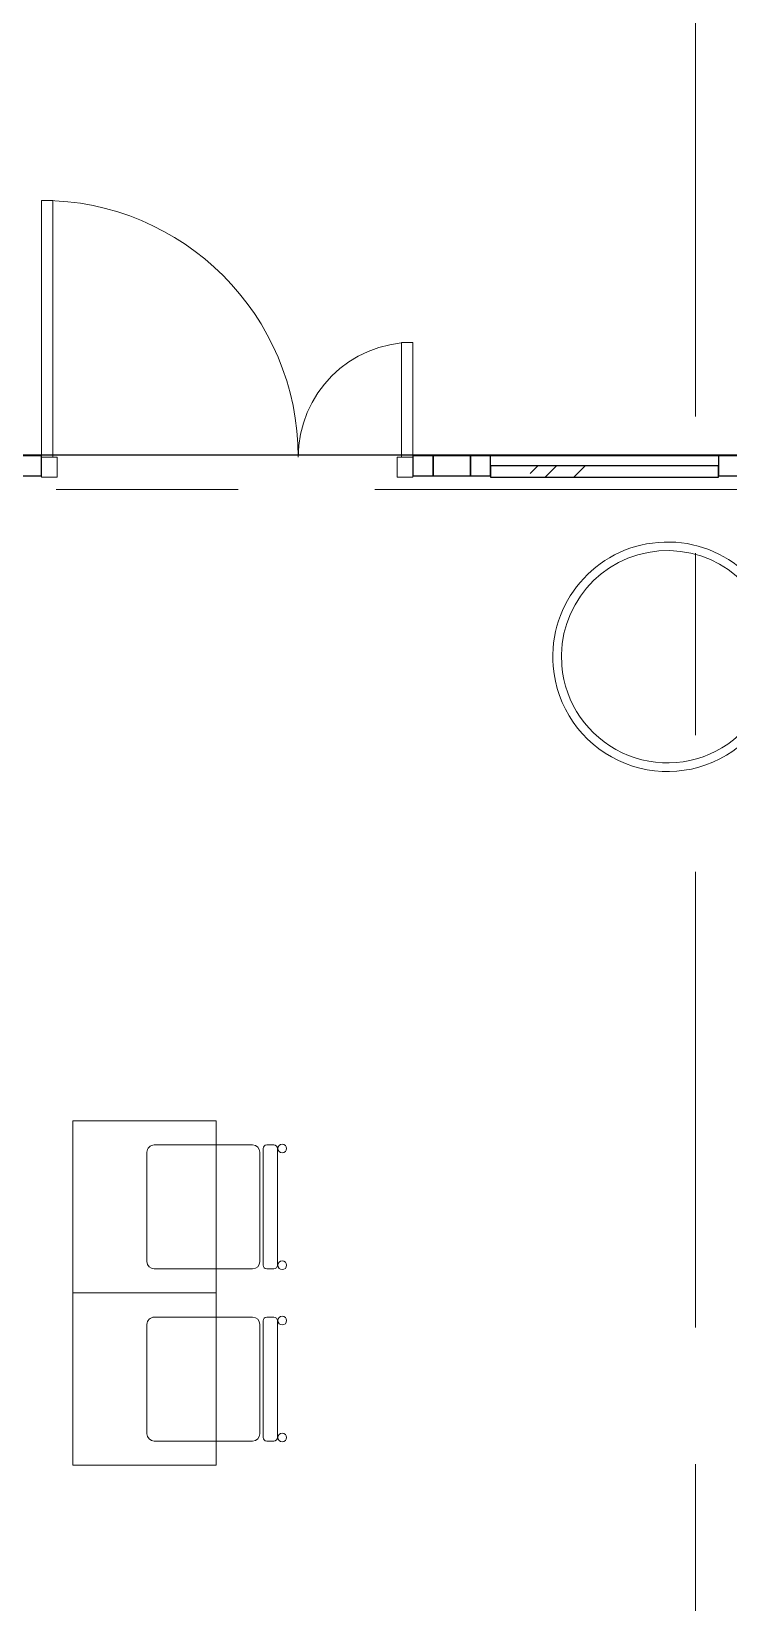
# Model space of a CAD drawing. Header units: millimetres. Extents: x 35881 to 234190, y -8553 to 29063.
# Drawn here: x 58145 to 60575, y 3921 to 9397 of the extents above; entities that cross this region are included whole.
import ezdxf

# ---------------------------------------------------------------- set-up
doc = ezdxf.new("R2010")
doc.units = ezdxf.units.MM
doc.linetypes.add('Осевая', pattern=[3175, 635, -476.25, 1587.5, -476.25])
for name, color, linetype, lineweight in [('A-DETL-GENF', 7, 'Continuous', 9), ('A-DOOR', 7, 'Continuous', 9), ('A-GLAZ-CURT', 7, 'Continuous', 9), ('A-GLAZ-CURT-1', 7, 'Continuous', 25), ('A-GLAZ-CWMG', 7, 'Continuous', 9), ('A-GLAZ-CWMG-1', 7, 'Continuous', 25), ('Оси-2', 7, 'Осевая', 9)]:
    doc.layers.add(name, color=color, linetype=linetype, lineweight=lineweight)
doc.layers.add('A-WALL-FNSH-1', color=7, linetype='Continuous', lineweight=9, true_color=0x3c3c3c)
doc.layers.add('I-FURN-1', color=7, linetype='Continuous', lineweight=9, true_color=0xf0f0f0)

# ---------------------------------------------------------------- blocks, each defined once
blk = doc.blocks.new('Стол базовый прямоугольный - 1_7а-25476368-План размещения напольных электротехнических лючков и розеток 1 этажа в осях 12-23')
at = {"layer": 'I-FURN-1'}
for p, q in [((250, 300), (-250, 300)), ((-250, 300), (-250, -300)), ((250, -300), (250, 300)), ((-250, -300), (250, -300))]:
    blk.add_line(p, q, dxfattribs=at)
blk = doc.blocks.new('Стул Breuer - 1_9а-V72-План размещения напольных электротехнических лючков и розеток 1 этажа в осях 12-23')
at = {"layer": 'I-FURN-1'}
for p, q in [((190.5, 241.3), (-190.5, 241.3)), ((-215.9, 215.9), (-215.9, 0)), ((215.9, 0), (215.9, 215.9)), ((-215.9, 0), (-215.9, -127)), ((215.9, -127), (215.9, 0)), ((203.2, -163.5), (-203.2, -163.5)), ((-190.5, -152.4), (190.5, -152.4)), ((-215.9, -176.2), (-215.9, -200.8)), ((-203.2, -213.5), (203.2, -213.5)), ((215.9, -200.8), (215.9, -176.2))]:
    blk.add_line(p, q, dxfattribs=at)
for centre, radius, start, end in [((-190.5, 215.9), 25.4, 90, 180), ((190.5, 215.9), 25.4, 0, 90), ((-190.5, -127), 25.4, 180, 270), ((-203.2, -176.2), 12.7, 90, 180), ((190.5, -127), 25.4, 270, 360), ((203.2, -176.2), 12.7, 360, 90), ((-203.5, -230.6), 15.1, 360, 180), ((-203.2, -200.8), 12.7, 180, 270), ((203.7, -230.6), 15.1, 360, 180), ((203.2, -200.8), 12.7, 270, 360), ((-203.5, -230.6), 15.1, 180, 360), ((203.7, -230.6), 15.1, 180, 360)]:
    blk.add_arc(centre, radius, start, end, dxfattribs=at)
blk = doc.blocks.new('ПУФ - 1_53-V119-План размещения напольных электротехнических лючков и розеток 1 этажа в осях 12-23')
at = {"layer": 'I-FURN-1'}
for radius, start, end in [(400, 360, 180), (400, 0, 180), (370, 360, 180), (370, 0, 180), (400, 180, 360), (370, 180, 360), (370, 180, 360), (400, 180, 360)]:
    blk.add_arc((0, 0), radius, start, end, dxfattribs=at)
blk = doc.blocks.new('Прямоугольный импост - 50 x 70 мм-31700031-План размещения напольных электротехнических лючков и розеток 1 этажа в осях 12-23')
at = {"layer": 'A-GLAZ-CWMG-1'}
for p, q in [((-70, 35), (0, 35)), ((-70, -35), (-70, 35)), ((0, 35), (0, -35)), ((0, -35), (-70, -35))]:
    blk.add_line(p, q, dxfattribs=at)
blk = doc.blocks.new('Дверь_Витражная_остекление_ - ДВН_ДАО_Главный вход_1200 в свету-31742133-План размещения напольных электротехнических лючков и розеток 1 этажа в осях 12-23')
at = {"layer": 'A-DETL-GENF'}
for p, q in [((-607.5, 925), (-647.5, 925)), ((-647.5, 925), (-647.5, 35)), ((-607.5, 30), (-607.5, 925)), ((647.5, 430), (607.5, 430)), ((607.5, 430), (607.5, 30)), ((647.5, 35), (647.5, 430)), ((-647.5, 30), (-607.5, 30)), ((-592.5, 30), (-647.5, 30)), ((-592.5, -40), (-592.5, 30)), ((592.5, -40), (592.5, 30)), ((592.5, 30), (647.5, 30)), ((607.5, 30), (647.5, 30)), ((-647.5, -35), (-647.5, -40)), ((-647.5, -40), (-592.5, -40)), ((647.5, -40), (592.5, -40)), ((647.5, -35), (647.5, -40))]:
    blk.add_line(p, q, dxfattribs=at)
at = {"layer": 'A-DOOR'}
for p, q in [((-647.5, 925), (-647.5, 35)), ((647.5, 430), (647.5, 35))]:
    blk.add_line(p, q, dxfattribs=at)
for centre, radius, start, end in [((-647.5, 30), 895, 360, 90), ((647.5, 30), 400, 90, 180)]:
    blk.add_arc(centre, radius, start, end, dxfattribs=at)
blk = doc.blocks.new('Системная панель - Стемалит - 40мм-31720939-План размещения напольных электротехнических лючков и розеток 1 этажа в осях 12-23')
at = {"layer": 'A-GLAZ-CURT-1'}
for p, q in [((65, 35), (-65, 35)), ((-65, 35), (-65, -35)), ((65, -35), (65, 35)), ((-65, -35), (65, -35))]:
    blk.add_line(p, q, dxfattribs=at)
blk = doc.blocks.new('Прямоугольный импост - 50 x 70 мм-31687886-План размещения напольных электротехнических лючков и розеток 1 этажа в осях 12-23')
at = {"layer": 'A-GLAZ-CWMG-1'}
for p, q in [((-35, 35), (35, 35)), ((-35, -35), (-35, 35)), ((35, 35), (35, -35)), ((35, -35), (-35, -35))]:
    blk.add_line(p, q, dxfattribs=at)
blk = doc.blocks.new('Прямоугольный импост - 50 x 70 мм-31701779-План размещения напольных электротехнических лючков и розеток 1 этажа в осях 12-23')
at = {"layer": 'A-GLAZ-CWMG-1'}
for p, q in [((0, 35), (-70, 35)), ((-70, 35), (-70, -35)), ((0, -35), (0, 35)), ((-70, -35), (0, -35))]:
    blk.add_line(p, q, dxfattribs=at)
blk = doc.blocks.new('Системная панель - Стекло - 40мм-V241-План размещения напольных электротехнических лючков и розеток 1 этажа в осях 12-23')
at = {"layer": 'A-GLAZ-CURT'}
h = blk.add_hatch(dxfattribs=at)
h.set_pattern_fill('FP_63', color=256, style=0, pattern_type=2)
h.set_pattern_definition([(45, (-60242.5, -7783), (-282.8427, 282.8427), [200, -600]), (45, (-60442.5, -7883), (-282.8427, 282.8427), [600, -200]), (45, (-60042.5, -7983), (-282.8427, 282.8427), [200, -600])])
h.paths.add_polyline_path([(397.5, -40), (397.5, 0), (-397.5, 0), (-397.5, -40)])
at = {"layer": 'A-GLAZ-CURT-1'}
for p, q in [((397.5, 0), (-397.5, 0)), ((-397.5, 0), (-397.5, -40)), ((397.5, -40), (397.5, 0)), ((-397.5, -40), (397.5, -40))]:
    blk.add_line(p, q, dxfattribs=at)
blk = doc.blocks.new('Прямоугольный импост - 50 x 70 мм-31702100-План размещения напольных электротехнических лючков и розеток 1 этажа в осях 12-23')
at = {"layer": 'A-GLAZ-CWMG-1'}
for p, q in [((-35, 35), (35, 35)), ((-35, -35), (-35, 35)), ((35, 35), (35, -35)), ((35, -35), (-35, -35))]:
    blk.add_line(p, q, dxfattribs=at)
blk = doc.blocks.new('Прямоугольный импост - 50 x 70 мм-31720914-План размещения напольных электротехнических лючков и розеток 1 этажа в осях 12-23')
at = {"layer": 'A-GLAZ-CWMG'}
blk.add_line((41770, 7918), (40975, 7918), dxfattribs=at)

msp = doc.modelspace()

# ---------------------------------------------------------------- linework, layer by layer
at = {"layer": 'A-WALL-FNSH-1'}
for p, q in [((65910, 7921), (38761, 7921)), ((39340, 7920), (65910, 7920))]:
    msp.add_line(p, q, dxfattribs=at)
at = {"layer": 'Оси-2'}
for p, q in [((60460, 593.7), (60460, 24898.1)), ((39180.8, 7800), (82200, 7800))]:
    msp.add_line(p, q, dxfattribs=at)

# ---------------------------------------------------------------- block references
at = {"layer": 'A-DOOR'}
msp.add_blockref('Дверь_Витражная_остекление_ - ДВН_ДАО_Главный вход_1200 в свету-31742133-План размещения напольных электротехнических лючков и розеток 1 этажа в осях 12-23', (58827.5, 7883), dxfattribs=at)
at = {"layer": 'A-GLAZ-CURT'}
for name, p in [('Системная панель - Стемалит - 40мм-31720939-План размещения напольных электротехнических лючков и розеток 1 этажа в осях 12-23', (59610, 7883)), ('Системная панель - Стекло - 40мм-V241-План размещения напольных электротехнических лючков и розеток 1 этажа в осях 12-23', (60142.5, 7883))]:
    msp.add_blockref(name, p, dxfattribs=at)
at = {"layer": 'A-GLAZ-CWMG', "rotation": 180}
msp.add_blockref('Прямоугольный импост - 50 x 70 мм-31701779-План размещения напольных электротехнических лючков и розеток 1 этажа в осях 12-23', (58110, 7883), dxfattribs=at)
at = {"layer": 'A-GLAZ-CWMG', "extrusion": (0, 0, -1), "rotation": 180}
for name, p in [('Прямоугольный импост - 50 x 70 мм-31687886-План размещения напольных электротехнических лючков и розеток 1 этажа в осях 12-23', (-59510, 7883)), ('Прямоугольный импост - 50 x 70 мм-31702100-План размещения напольных электротехнических лючков и розеток 1 этажа в осях 12-23', (-59710, 7883)), ('Прямоугольный импост - 50 x 70 мм-31700031-План размещения напольных электротехнических лючков и розеток 1 этажа в осях 12-23', (-60610, 7883))]:
    msp.add_blockref(name, p, dxfattribs=at)
at = {"layer": 'A-GLAZ-CWMG'}
msp.add_blockref('Прямоугольный импост - 50 x 70 мм-31720914-План размещения напольных электротехнических лючков и розеток 1 этажа в осях 12-23', (18770, 0), dxfattribs=at)
at = {"layer": 'I-FURN-1'}
for name, p, rotation in [('ПУФ - 1_53-V119-План размещения напольных электротехнических лючков и розеток 1 этажа в осях 12-23', (60362.3, 7217.3), 184.6613193387897), ('Стул Breuer - 1_9а-V72-План размещения напольных электротехнических лючков и розеток 1 этажа в осях 12-23', (58788.9, 5300), 89.99999999999959), ('Стул Breuer - 1_9а-V72-План размещения напольных электротехнических лючков и розеток 1 этажа в осях 12-23', (58788.9, 4700), 89.99999999999959)]:
    msp.add_blockref(name, p, dxfattribs=dict(at, rotation=rotation))
for p in [(58538.9, 5300), (58538.9, 4700)]:
    msp.add_blockref('Стол базовый прямоугольный - 1_7а-25476368-План размещения напольных электротехнических лючков и розеток 1 этажа в осях 12-23', p, dxfattribs=at)

doc.saveas('drawing.dxf')
